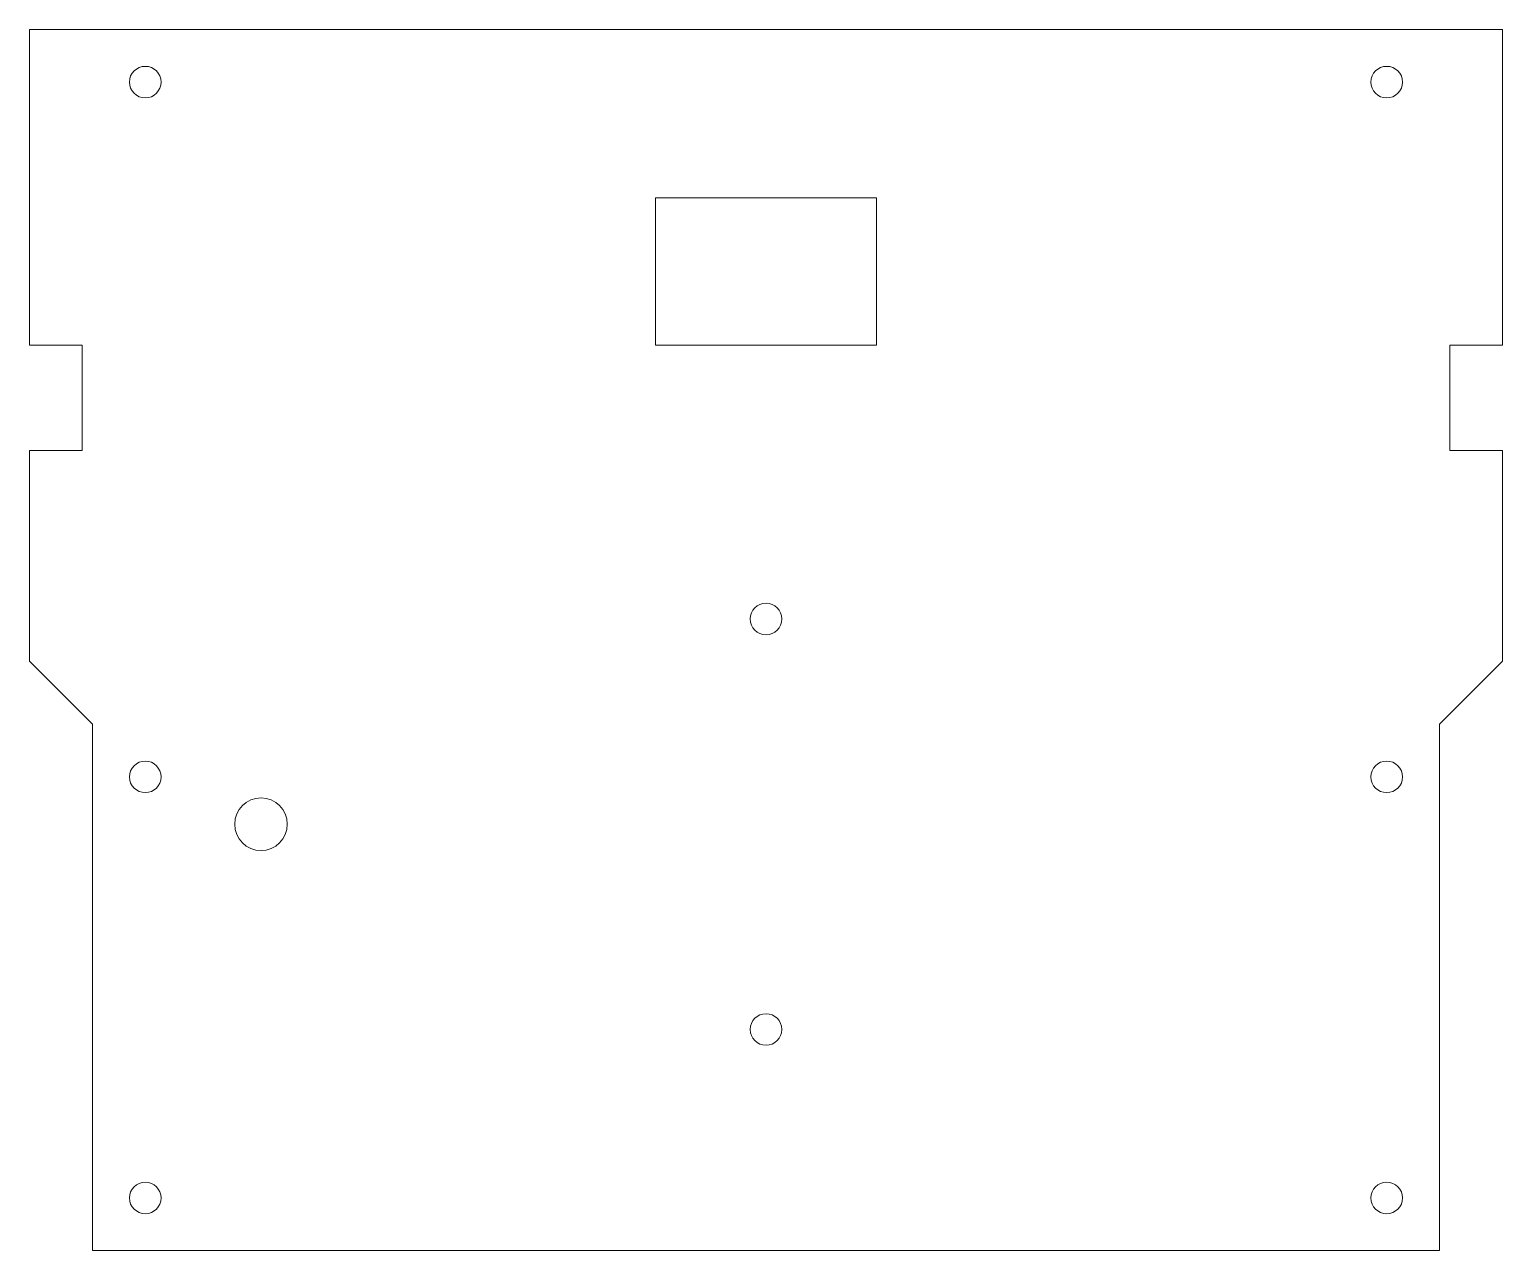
# Model space of a CAD drawing. Header units: millimetres. Extents: x 4 to 38, y -36.1 to -3.3.
# Drawn here: x 4.02 to 18.02, y -36.07 to -24.47 of the extents above; entities that cross this region are included whole.
import ezdxf

# ---------------------------------------------------------------- set-up
doc = ezdxf.new("R2010")
doc.units = ezdxf.units.MM
doc.header["$MEASUREMENT"] = 0
doc.layers.add('Layer 1', color=7, linetype='Continuous', lineweight=0)

msp = doc.modelspace()

# ---------------------------------------------------------------- linework, layer by layer
at = {"layer": 'Layer 1', "color": 18, "lineweight": 9, "true_color": 0x010101}
for points, knots in [([(18.024, -27.475), (18.024, -27.475), (18.024, -24.475), (18.024, -24.475), (18.024, -24.475), (4.023, -24.475), (4.023, -24.475), (4.023, -24.475), (4.023, -27.475), (4.023, -27.475), (4.023, -27.475), (4.524, -27.475), (4.524, -27.475), (4.524, -27.475), (4.524, -28.475), (4.524, -28.475), (4.524, -28.475), (4.023, -28.475), (4.023, -28.475), (4.023, -28.475), (4.023, -30.475), (4.023, -30.475), (4.023, -30.475), (4.623, -31.075), (4.623, -31.075), (4.623, -31.075), (4.623, -36.075), (4.623, -36.075), (4.623, -36.075), (17.424, -36.075), (17.424, -36.075), (17.424, -36.075), (17.424, -31.075), (17.424, -31.075), (17.424, -31.075), (18.024, -30.475), (18.024, -30.475), (18.024, -30.475), (18.024, -28.475), (18.024, -28.475), (18.024, -28.475), (17.524, -28.475), (17.524, -28.475), (17.524, -28.475), (17.524, -27.475), (17.524, -27.475), (17.524, -27.475), (18.024, -27.475), (18.024, -27.475)], [0, 0, 0, 0, 1, 1, 1, 2, 2, 2, 3, 3, 3, 4, 4, 4, 5, 5, 5, 6, 6, 6, 7, 7, 7, 8, 8, 8, 9, 9, 9, 10, 10, 10, 11, 11, 11, 12, 12, 12, 13, 13, 13, 14, 14, 14, 15, 15, 15, 16, 16, 16, 16]), ([(5.124, -25.125), (5.041, -25.125), (4.973, -25.058), (4.973, -24.975), (4.973, -24.892), (5.041, -24.825), (5.124, -24.825), (5.206, -24.825), (5.274, -24.892), (5.274, -24.975), (5.274, -25.058), (5.206, -25.125), (5.124, -25.125)], [0, 0, 0, 0, 1, 1, 1, 2, 2, 2, 3, 3, 3, 4, 4, 4, 4]), ([(16.923, -25.125), (16.841, -25.125), (16.773, -25.058), (16.773, -24.975), (16.773, -24.892), (16.841, -24.825), (16.923, -24.825), (17.006, -24.825), (17.074, -24.892), (17.074, -24.975), (17.074, -25.058), (17.006, -25.125), (16.923, -25.125)], [0, 0, 0, 0, 1, 1, 1, 2, 2, 2, 3, 3, 3, 4, 4, 4, 4]), ([(12.073, -27.475), (12.073, -27.475), (9.974, -27.475), (9.974, -27.475), (9.974, -27.475), (9.974, -26.075), (9.974, -26.075), (9.974, -26.075), (12.073, -26.075), (12.073, -26.075), (12.073, -26.075), (12.073, -27.475), (12.073, -27.475)], [0, 0, 0, 0, 1, 1, 1, 2, 2, 2, 3, 3, 3, 4, 4, 4, 4]), ([(11.024, -30.225), (10.941, -30.225), (10.874, -30.158), (10.874, -30.075), (10.874, -29.992), (10.941, -29.925), (11.024, -29.925), (11.106, -29.925), (11.174, -29.992), (11.174, -30.075), (11.174, -30.158), (11.106, -30.225), (11.024, -30.225)], [0, 0, 0, 0, 1, 1, 1, 2, 2, 2, 3, 3, 3, 4, 4, 4, 4]), ([(5.124, -31.725), (5.041, -31.725), (4.973, -31.658), (4.973, -31.575), (4.973, -31.492), (5.041, -31.425), (5.124, -31.425), (5.206, -31.425), (5.274, -31.492), (5.274, -31.575), (5.274, -31.658), (5.206, -31.725), (5.124, -31.725)], [0, 0, 0, 0, 1, 1, 1, 2, 2, 2, 3, 3, 3, 4, 4, 4, 4]), ([(16.923, -31.725), (16.841, -31.725), (16.773, -31.658), (16.773, -31.575), (16.773, -31.492), (16.841, -31.425), (16.923, -31.425), (17.006, -31.425), (17.074, -31.492), (17.074, -31.575), (17.074, -31.658), (17.006, -31.725), (16.923, -31.725)], [0, 0, 0, 0, 1, 1, 1, 2, 2, 2, 3, 3, 3, 4, 4, 4, 4]), ([(6.224, -32.275), (6.085, -32.275), (5.974, -32.163), (5.974, -32.025), (5.974, -31.887), (6.085, -31.775), (6.224, -31.775), (6.362, -31.775), (6.473, -31.887), (6.473, -32.025), (6.473, -32.163), (6.362, -32.275), (6.224, -32.275)], [0, 0, 0, 0, 1, 1, 1, 2, 2, 2, 3, 3, 3, 4, 4, 4, 4]), ([(11.024, -34.125), (10.941, -34.125), (10.874, -34.058), (10.874, -33.975), (10.874, -33.892), (10.941, -33.825), (11.024, -33.825), (11.106, -33.825), (11.174, -33.892), (11.174, -33.975), (11.174, -34.058), (11.106, -34.125), (11.024, -34.125)], [0, 0, 0, 0, 1, 1, 1, 2, 2, 2, 3, 3, 3, 4, 4, 4, 4]), ([(5.124, -35.725), (5.041, -35.725), (4.973, -35.657), (4.973, -35.575), (4.973, -35.492), (5.041, -35.425), (5.124, -35.425), (5.206, -35.425), (5.274, -35.492), (5.274, -35.575), (5.274, -35.657), (5.206, -35.725), (5.124, -35.725)], [0, 0, 0, 0, 1, 1, 1, 2, 2, 2, 3, 3, 3, 4, 4, 4, 4]), ([(16.923, -35.725), (16.841, -35.725), (16.773, -35.657), (16.773, -35.575), (16.773, -35.492), (16.841, -35.425), (16.923, -35.425), (17.006, -35.425), (17.074, -35.492), (17.074, -35.575), (17.074, -35.657), (17.006, -35.725), (16.923, -35.725)], [0, 0, 0, 0, 1, 1, 1, 2, 2, 2, 3, 3, 3, 4, 4, 4, 4])]:
    msp.add_open_spline(points, degree=3, knots=knots, dxfattribs=at)

doc.saveas('drawing.dxf')
